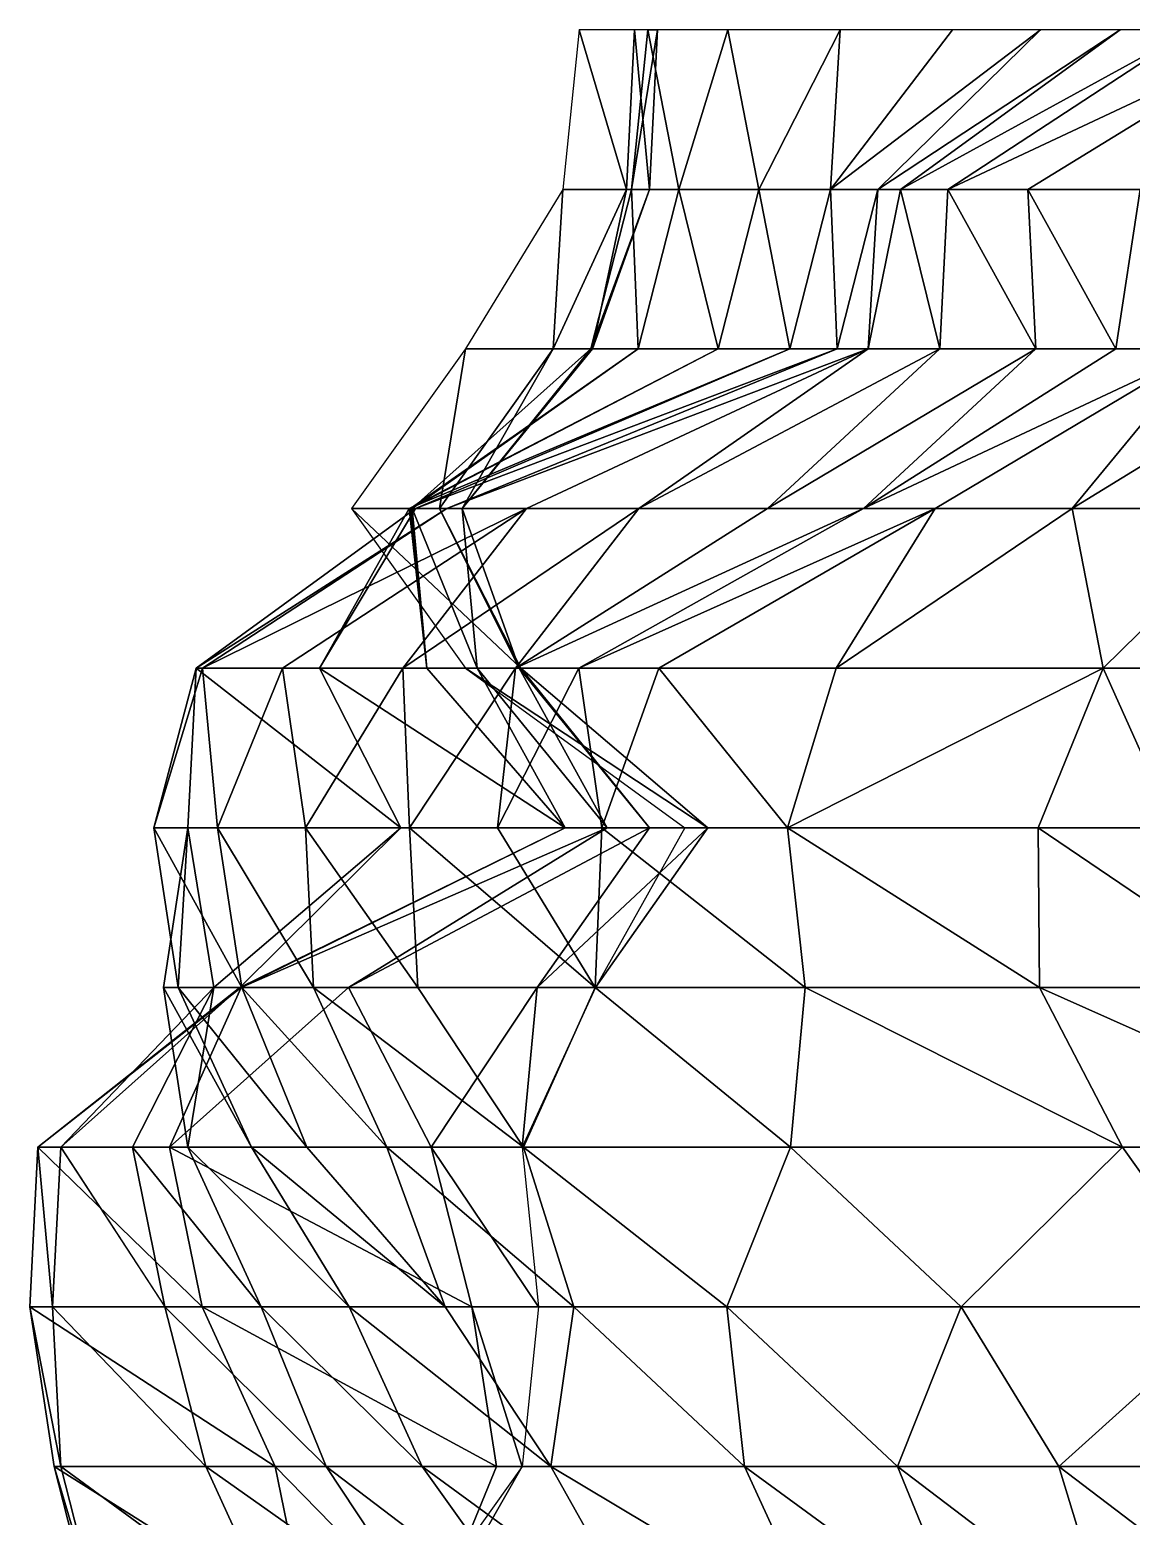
# Model space of a CAD drawing. Header units: metres. Extents: x -137 to 231, y -240 to 234.
# Drawn here: x -136.9 to -95.5, y 178.1 to 234 of the extents above; entities that cross this region are included whole.
import ezdxf

# ---------------------------------------------------------------- set-up
doc = ezdxf.new("R2010")
doc.units = ezdxf.units.M

msp = doc.modelspace()

# ---------------------------------------------------------------- linework, layer by layer
for points in [[(-116.29117, 234, -113.328766), (-116.90248, 228, -113.6817), (-114.513794, 228, -119.2308), (-114.513695, 228.0001, -119.2307)], [(-116.29117, 234, -113.328766), (-114.513794, 228, -119.2308), (-114.20813, 234, -119.05432), (-114.20803, 234.0001, -119.05422)], [(-114.20813, 234, -119.05432), (-114.513794, 228, -119.2308), (-113.65338, 228, -125.66225), (-113.65328, 228.0001, -125.66215)], [(-113.34773, 234, -125.48577), (-114.32126, 228, -132.97604), (-113.709946, 234, -132.62311), (-113.70985, 234.0001, -132.623)], [(-113.34773, 234, -125.48577), (-113.65338, 228, -125.66225), (-114.32126, 228, -132.97604), (-114.32116, 228.0001, -132.97594)], [(-113.709946, 234, -132.62311), (-114.32126, 228, -132.97604), (-112.543884, 228, -138.87808), (-112.543785, 228.0001, -138.87798)], [(-114.20813, 234, -119.05432), (-113.65338, 228, -125.66225), (-113.34773, 234, -125.48577), (-113.34763, 234.0001, -125.48567)], [(-113.709946, 234, -132.62311), (-112.543884, 228, -138.87808), (-110.709946, 234, -137.81926), (-110.70985, 234.0001, -137.81915)], [(-110.709946, 234, -137.81926), (-112.543884, 228, -138.87808), (-109.543884, 228, -144.07423), (-109.543785, 228.0001, -144.07413)], [(-110.709946, 234, -137.81926), (-109.543884, 228, -144.07423), (-106.48732, 234, -142.30952), (-106.48722, 234.0001, -142.30942)], [(-106.48732, 234, -142.30952), (-109.543884, 228, -144.07423), (-106.84954, 228, -149.44685), (-106.84944, 228.0001, -149.44675)], [(-106.48732, 234, -142.30952), (-106.84954, 228, -149.44685), (-102.2647, 234, -146.7998), (-102.2646, 234.0001, -146.7997)], [(-106.84954, 228, -149.44685), (-105.07217, 228, -155.34889), (-98.959045, 234, -151.81949), (-98.95895, 234.0001, -151.81938)], [(-106.84954, 228, -149.44685), (-98.959045, 234, -151.81949), (-102.2647, 234, -146.7998), (-102.2646, 234.0001, -146.7997)], [(-105.07217, 228, -155.34889), (-104.211754, 228, -161.78033), (-95.959045, 234, -157.01562), (-95.95895, 234.0001, -157.01552)], [(-105.07217, 228, -155.34889), (-95.959045, 234, -157.01562), (-98.959045, 234, -151.81949), (-98.95895, 234.0001, -151.81938)], [(-104.211754, 228, -161.78033), (-102.43439, 228, -167.68237), (-93.2647, 234, -162.38826), (-93.2646, 234.0001, -162.38815)], [(-104.211754, 228, -161.78033), (-93.2647, 234, -162.38826), (-95.959045, 234, -157.01562), (-95.95895, 234.0001, -157.01552)], [(-102.43439, 228, -167.68237), (-99.43439, 228, -172.87852), (-89.65338, 234, -167.23146), (-89.65328, 234.0001, -167.23135)], [(-102.43439, 228, -167.68237), (-89.65338, 234, -167.23146), (-93.2647, 234, -162.38826), (-93.2646, 234.0001, -162.38815)], [(-89.65338, 234, -167.23146), (-99.43439, 228, -172.87852), (-95.211754, 228, -177.3688), (-95.211655, 228.0001, -177.3687)], [(-116.90248, 228, -113.6817), (-120.57036, 222, -115.799355), (-117.264694, 222, -120.81903), (-117.264595, 222.0001, -120.81893)], [(-116.90248, 228, -113.6817), (-117.264694, 222, -120.81903), (-114.513794, 228, -119.2308), (-114.513695, 228.0001, -119.2307)], [(-114.513794, 228, -119.2308), (-117.264694, 222, -120.81903), (-115.792984, 222, -126.89754), (-115.792885, 222.0001, -126.89744)], [(-113.65338, 228, -125.66225), (-115.84954, 222, -133.8584), (-114.32126, 228, -132.97604), (-114.32116, 228.0001, -132.97594)], [(-113.65338, 228, -125.66225), (-115.792984, 222, -126.89754), (-115.84954, 222, -133.8584), (-115.84944, 222.0001, -133.85829)], [(-114.32126, 228, -132.97604), (-115.84954, 222, -133.8584), (-114.07217, 222, -139.76044), (-114.07207, 222.0001, -139.76033)], [(-114.513794, 228, -119.2308), (-115.792984, 222, -126.89754), (-113.65338, 228, -125.66225), (-113.65328, 228.0001, -125.66215)], [(-114.32126, 228, -132.97604), (-114.07217, 222, -139.76044), (-112.543884, 228, -138.87808), (-112.543785, 228.0001, -138.87798)], [(-112.543884, 228, -138.87808), (-114.07217, 222, -139.76044), (-111.07217, 222, -144.95659), (-111.07207, 222.0001, -144.95648)], [(-112.543884, 228, -138.87808), (-111.07217, 222, -144.95659), (-109.543884, 228, -144.07423), (-109.543785, 228.0001, -144.07413)], [(-109.543884, 228, -144.07423), (-111.07217, 222, -144.95659), (-108.37782, 222, -150.32921), (-108.37772, 222.0001, -150.3291)], [(-109.543884, 228, -144.07423), (-108.37782, 222, -150.32921), (-106.84954, 228, -149.44685), (-106.84944, 228.0001, -149.44675)], [(-106.84954, 228, -149.44685), (-108.37782, 222, -150.32921), (-106.60045, 222, -156.23125), (-106.60035, 222.0001, -156.23114)], [(-106.84954, 228, -149.44685), (-106.60045, 222, -156.23125), (-105.07217, 228, -155.34889), (-105.07207, 228.0001, -155.34879)], [(-105.07217, 228, -155.34889), (-106.60045, 222, -156.23125), (-105.43439, 222, -162.48622), (-105.43429, 222.0001, -162.48611)], [(-105.07217, 228, -155.34889), (-105.43439, 222, -162.48622), (-104.211754, 228, -161.78033), (-104.211655, 228.0001, -161.78023)], [(-104.211754, 228, -161.78033), (-105.43439, 222, -162.48622), (-102.740036, 222, -167.85884), (-102.73994, 222.0001, -167.85873)], [(-104.211754, 228, -161.78033), (-102.740036, 222, -167.85884), (-102.43439, 228, -167.68237), (-102.43429, 228.0001, -167.68227)], [(-102.43439, 228, -167.68237), (-102.740036, 222, -167.85884), (-99.12873, 222, -172.70206), (-99.12863, 222.0001, -172.70195)], [(-102.43439, 228, -167.68237), (-99.12873, 222, -172.70206), (-99.43439, 228, -172.87852), (-99.43429, 228.0001, -172.87842)], [(-99.43439, 228, -172.87852), (-96.12873, 222, -177.89821), (-95.211754, 228, -177.3688), (-95.211655, 228.0001, -177.3687)], [(-99.43439, 228, -172.87852), (-99.12873, 222, -172.70206), (-96.12873, 222, -177.89821), (-96.12863, 222.0001, -177.8981)], [(-95.211754, 228, -177.3688), (-96.12873, 222, -177.89821), (-92.823074, 222, -182.9179), (-92.822975, 222.0001, -182.91779)], [(-120.57036, 222, -115.799355), (-124.84954, 216, -118.26994), (-121.543884, 216, -123.28962), (-121.543785, 216.0001, -123.28952)], [(-122.63054, 216, -144.70161), (-122.687096, 216, -151.66246), (-111.07217, 222, -144.95659), (-111.07207, 222.0001, -144.95648)], [(-122.687096, 216, -151.66246), (-122.437996, 216, -158.44685), (-108.37782, 222, -150.32921), (-108.37772, 222.0001, -150.3291)], [(-122.687096, 216, -151.66246), (-108.37782, 222, -150.32921), (-111.07217, 222, -144.95659), (-111.07207, 222.0001, -144.95648)], [(-122.573975, 216, -137.74075), (-122.63054, 216, -144.70161), (-114.07217, 222, -139.76044), (-114.07207, 222.0001, -139.76033)], [(-122.63054, 216, -144.70161), (-111.07217, 222, -144.95659), (-114.07217, 222, -139.76044), (-114.07207, 222.0001, -139.76033)], [(-120.68347, 216, -129.72107), (-122.573975, 216, -137.74075), (-115.84954, 222, -133.8584), (-115.84944, 222.0001, -133.85829)], [(-122.573975, 216, -137.74075), (-114.07217, 222, -139.76044), (-115.84954, 222, -133.8584), (-115.84944, 222.0001, -133.85829)], [(-122.437996, 216, -158.44685), (-121.271935, 216, -164.70183), (-106.60045, 222, -156.23125), (-106.60035, 222.0001, -156.23114)], [(-122.437996, 216, -158.44685), (-106.60045, 222, -156.23125), (-108.37782, 222, -150.32921), (-108.37772, 222.0001, -150.3291)], [(-120.57036, 222, -115.799355), (-121.543884, 216, -123.28962), (-117.264694, 222, -120.81903), (-117.264595, 222.0001, -120.81893)], [(-117.264694, 222, -120.81903), (-121.543884, 216, -123.28962), (-120.68347, 216, -129.72107), (-120.68337, 216.0001, -129.72096)], [(-121.271935, 216, -164.70183), (-118.271935, 216, -169.89798), (-105.43439, 222, -162.48622), (-105.43429, 222.0001, -162.48611)], [(-121.271935, 216, -164.70183), (-105.43439, 222, -162.48622), (-106.60045, 222, -156.23125), (-106.60035, 222.0001, -156.23114)], [(-117.264694, 222, -120.81903), (-120.68347, 216, -129.72107), (-115.792984, 222, -126.89754), (-115.792885, 222.0001, -126.89744)], [(-120.68347, 216, -129.72107), (-115.84954, 222, -133.8584), (-115.792984, 222, -126.89754), (-115.792885, 222.0001, -126.89744)], [(-105.43439, 222, -162.48622), (-118.271935, 216, -169.89798), (-114.04932, 216, -174.38824), (-114.04922, 216.0001, -174.38814)], [(-105.43439, 222, -162.48622), (-114.04932, 216, -174.38824), (-102.740036, 222, -167.85884), (-102.73994, 222.0001, -167.85873)], [(-102.740036, 222, -167.85884), (-114.04932, 216, -174.38824), (-109.21538, 216, -178.52557), (-109.21528, 216.0001, -178.52547)], [(-102.740036, 222, -167.85884), (-109.21538, 216, -178.52557), (-99.12873, 222, -172.70206), (-99.12863, 222.0001, -172.70195)], [(-99.12873, 222, -172.70206), (-109.21538, 216, -178.52557), (-105.604065, 216, -183.3688), (-105.603966, 216.0001, -183.3687)], [(-99.12873, 222, -172.70206), (-105.604065, 216, -183.3688), (-96.12873, 222, -177.89821), (-96.12863, 222.0001, -177.8981)], [(-105.604065, 216, -183.3688), (-102.90972, 216, -188.74142), (-92.823074, 222, -182.9179), (-92.822975, 222.0001, -182.91779)], [(-105.604065, 216, -183.3688), (-92.823074, 222, -182.9179), (-96.12873, 222, -177.89821), (-96.12863, 222.0001, -177.8981)], [(-92.823074, 222, -182.9179), (-102.90972, 216, -188.74142), (-97.77013, 216, -192.70227), (-97.77003, 216.0001, -192.70216)], [(-92.823074, 222, -182.9179), (-97.77013, 216, -192.70227), (-87.989136, 222, -187.05522), (-87.98904, 222.0001, -187.05511)], [(-87.989136, 222, -187.05522), (-97.77013, 216, -192.70227), (-90.490944, 216, -195.42784), (-90.490845, 216.0001, -195.42773)], [(-126.04932, 210, -153.60364), (-130.6907, 210, -163.21156), (-122.437996, 216, -158.44685), (-122.4379, 216.0001, -158.44675)], [(-130.6907, 210, -163.21156), (-130.44162, 210, -169.99594), (-121.271935, 216, -164.70183), (-121.271835, 216.0001, -164.70172)], [(-130.6907, 210, -163.21156), (-121.271935, 216, -164.70183), (-122.437996, 216, -158.44685), (-122.4379, 216.0001, -158.44675)], [(-130.44162, 210, -169.99594), (-127.44162, 210, -175.19211), (-118.271935, 216, -169.89798), (-118.271835, 216.0001, -169.89787)], [(-130.44162, 210, -169.99594), (-118.271935, 216, -169.89798), (-121.271935, 216, -164.70183), (-121.271835, 216.0001, -164.70172)], [(-118.271935, 216, -169.89798), (-127.44162, 210, -175.19211), (-122.91334, 210, -179.5059), (-122.91324, 210.0001, -179.5058)], [(-122.019226, 210, -144.34866), (-126.04932, 210, -153.60364), (-122.687096, 216, -151.66246), (-122.687, 216.0001, -151.66235)], [(-126.04932, 210, -153.60364), (-122.437996, 216, -158.44685), (-122.687096, 216, -151.66246), (-122.687, 216.0001, -151.66235)], [(-124.84954, 216, -118.26994), (-118.48732, 210, -121.52492), (-121.543884, 216, -123.28962), (-121.543785, 216.0001, -123.28952)], [(-124.84954, 216, -118.26994), (-120.57036, 210, -115.799355), (-118.48732, 210, -121.52492), (-118.48722, 210.0001, -121.52482)], [(-118.271935, 216, -169.89798), (-122.91334, 210, -179.5059), (-114.04932, 216, -174.38824), (-114.04922, 216.0001, -174.38814)], [(-114.04932, 216, -174.38824), (-122.91334, 210, -179.5059), (-118.69071, 210, -183.99617), (-118.69061, 210.0001, -183.99606)], [(-122.019226, 210, -144.34866), (-122.687096, 216, -151.66246), (-122.63054, 216, -144.70161), (-122.63044, 216.0001, -144.7015)], [(-122.573975, 216, -137.74075), (-122.019226, 210, -144.34866), (-122.63054, 216, -144.70161), (-122.63044, 216.0001, -144.7015)], [(-120.68347, 216, -129.72107), (-120.12872, 210, -136.329), (-122.573975, 216, -137.74075), (-122.573875, 216.0001, -137.74065)], [(-122.573975, 216, -137.74075), (-120.12872, 210, -136.329), (-122.019226, 210, -144.34866), (-122.01913, 210.0001, -144.34856)], [(-121.543884, 216, -123.28962), (-118.543884, 210, -128.48578), (-120.68347, 216, -129.72107), (-120.68337, 216.0001, -129.72096)], [(-121.543884, 216, -123.28962), (-118.48732, 210, -121.52492), (-118.543884, 210, -128.48578), (-118.543785, 210.0001, -128.48567)], [(-120.68347, 216, -129.72107), (-118.543884, 210, -128.48578), (-120.12872, 210, -136.329), (-120.128624, 210.0001, -136.32889)], [(-114.04932, 216, -174.38824), (-118.69071, 210, -183.99617), (-109.21538, 216, -178.52557), (-109.21528, 216.0001, -178.52547)], [(-118.69071, 210, -183.99617), (-116.302025, 210, -189.54526), (-105.604065, 216, -183.3688), (-105.603966, 216.0001, -183.3687)], [(-118.69071, 210, -183.99617), (-105.604065, 216, -183.3688), (-109.21538, 216, -178.52557), (-109.21528, 216.0001, -178.52547)], [(-116.302025, 210, -189.54526), (-113.302025, 210, -194.74142), (-102.90972, 216, -188.74142), (-102.90962, 216.0001, -188.74132)], [(-116.302025, 210, -189.54526), (-102.90972, 216, -188.74142), (-105.604065, 216, -183.3688), (-105.603966, 216.0001, -183.3687)], [(-102.90972, 216, -188.74142), (-113.302025, 210, -194.74142), (-106.634155, 210, -197.81993), (-106.634056, 210.0001, -197.81982)], [(-102.90972, 216, -188.74142), (-106.634155, 210, -197.81993), (-97.77013, 216, -192.70227), (-97.77003, 216.0001, -192.70216)], [(-97.77013, 216, -192.70227), (-106.634155, 210, -197.81993), (-96.604065, 210, -198.95724), (-96.603966, 210.0001, -198.95714)], [(-97.77013, 216, -192.70227), (-96.604065, 210, -198.95724), (-90.490944, 216, -195.42784), (-90.490845, 216.0001, -195.42773)], [(-90.490944, 216, -195.42784), (-96.604065, 210, -198.95724), (-93.29841, 210, -203.97693), (-93.29831, 210.0001, -203.97682)], [(-130.6907, 210, -163.21156), (-132.27556, 204, -171.05478), (-130.44162, 210, -169.99594), (-130.44151, 210.0001, -169.99583)], [(-130.6907, 210, -163.21156), (-130.99637, 204, -163.38803), (-132.27556, 204, -171.05478), (-132.27545, 204.0001, -171.05467)], [(-130.44162, 210, -169.99594), (-132.27556, 204, -171.05478), (-129.88687, 204, -176.60387), (-129.88676, 204.0001, -176.60376)], [(-122.99275, 204, -151.83893), (-130.99637, 204, -163.38803), (-130.6907, 210, -163.21156), (-130.6906, 210.0001, -163.21146)], [(-122.99275, 204, -151.83893), (-130.6907, 210, -163.21156), (-126.04932, 210, -153.60364), (-126.04922, 210.0001, -153.60353)], [(-130.44162, 210, -169.99594), (-129.88687, 204, -176.60387), (-127.44162, 210, -175.19211), (-127.44152, 210.0001, -175.192)], [(-127.44162, 210, -175.19211), (-129.88687, 204, -176.60387), (-126.58121, 204, -181.62355), (-126.58111, 204.0001, -181.62344)], [(-127.44162, 210, -175.19211), (-126.58121, 204, -181.62355), (-122.91334, 210, -179.5059), (-122.91324, 210.0001, -179.5058)], [(-122.91334, 210, -179.5059), (-126.58121, 204, -181.62355), (-122.664246, 204, -186.29028), (-122.66415, 204.0001, -186.29018)], [(-116.823074, 204, -141.34866), (-122.99275, 204, -151.83893), (-126.04932, 210, -153.60364), (-126.04922, 210.0001, -153.60353)], [(-116.823074, 204, -141.34866), (-126.04932, 210, -153.60364), (-122.019226, 210, -144.34866), (-122.01913, 210.0001, -144.34856)], [(-122.91334, 210, -179.5059), (-122.664246, 204, -186.29028), (-118.69071, 210, -183.99617), (-118.69061, 210.0001, -183.99606)], [(-118.69071, 210, -183.99617), (-122.664246, 204, -186.29028), (-119.35859, 204, -191.30997), (-119.35849, 204.0001, -191.30986)], [(-116.823074, 204, -141.34866), (-122.019226, 210, -144.34866), (-120.12872, 210, -136.329), (-120.128624, 210.0001, -136.32889)], [(-111.45723, 204, -117.466095), (-118.48732, 210, -121.52492), (-120.57036, 210, -115.799355), (-120.57026, 210.0001, -115.799255)], [(-111.45723, 204, -117.466095), (-120.57036, 210, -115.799355), (-112.31764, 204, -111.034645), (-112.31754, 204.0001, -111.034546)], [(-118.543884, 210, -128.48578), (-115.23823, 204, -133.50546), (-120.12872, 210, -136.329), (-120.128624, 210.0001, -136.32889)], [(-116.823074, 204, -141.34866), (-120.12872, 210, -136.329), (-115.23823, 204, -133.50546), (-115.23813, 204.0001, -133.50536)], [(-118.69071, 210, -183.99617), (-119.35859, 204, -191.30997), (-116.302025, 210, -189.54526), (-116.301926, 210.0001, -189.54515)], [(-116.302025, 210, -189.54526), (-119.35859, 204, -191.30997), (-115.44162, 204, -195.97672), (-115.44152, 204.0001, -195.97661)], [(-113.65338, 204, -125.66225), (-118.543884, 210, -128.48578), (-118.48732, 210, -121.52492), (-118.48722, 210.0001, -121.52482)], [(-118.543884, 210, -128.48578), (-113.65338, 204, -125.66225), (-115.23823, 204, -133.50546), (-115.23813, 204.0001, -133.50536)], [(-113.65338, 204, -125.66225), (-118.48732, 210, -121.52492), (-111.45723, 204, -117.466095), (-111.45713, 204.0001, -117.465996)], [(-116.302025, 210, -189.54526), (-115.44162, 204, -195.97672), (-113.302025, 210, -194.74142), (-113.301926, 210.0001, -194.74132)], [(-113.302025, 210, -194.74142), (-115.44162, 204, -195.97672), (-108.468094, 204, -198.87875), (-108.467995, 204.0001, -198.87865)], [(-113.302025, 210, -194.74142), (-108.468094, 204, -198.87875), (-106.634155, 210, -197.81993), (-106.634056, 210.0001, -197.81982)], [(-108.468094, 204, -198.87875), (-99.04932, 204, -200.36902), (-96.604065, 210, -198.95724), (-96.603966, 210.0001, -198.95714)], [(-108.468094, 204, -198.87875), (-96.604065, 210, -198.95724), (-106.634155, 210, -197.81993), (-106.634056, 210.0001, -197.81982)], [(-96.604065, 210, -198.95724), (-99.04932, 204, -200.36902), (-93.90972, 204, -204.32988), (-93.90962, 204.0001, -204.32977)], [(-96.604065, 210, -198.95724), (-93.90972, 204, -204.32988), (-93.29841, 210, -203.97693), (-93.29831, 210.0001, -203.97682)], [(-130.99637, 204, -163.38803), (-131.35858, 198, -170.52536), (-132.27556, 204, -171.05478), (-132.27545, 204.0001, -171.05467)], [(-132.27556, 204, -171.05478), (-128.9699, 198, -176.07446), (-129.88687, 204, -176.60387), (-129.88676, 204.0001, -176.60376)], [(-132.27556, 204, -171.05478), (-131.35858, 198, -170.52536), (-128.9699, 198, -176.07446), (-128.96979, 198.0001, -176.07436)], [(-130.02284, 198, -155.89777), (-131.91333, 198, -163.91745), (-130.99637, 204, -163.38803), (-130.99626, 204.0001, -163.38792)], [(-130.99637, 204, -163.38803), (-131.91333, 198, -163.91745), (-131.35858, 198, -170.52536), (-131.35847, 198.0001, -170.52525)], [(-130.02284, 198, -155.89777), (-130.99637, 204, -163.38803), (-122.99275, 204, -151.83893), (-122.99265, 204.0001, -151.83882)], [(-129.04932, 198, -148.40749), (-130.02284, 198, -155.89777), (-122.99275, 204, -151.83893), (-122.99265, 204.0001, -151.83882)], [(-129.88687, 204, -176.60387), (-126.27556, 198, -181.44708), (-126.58121, 204, -181.62355), (-126.58111, 204.0001, -181.62344)], [(-129.88687, 204, -176.60387), (-128.9699, 198, -176.07446), (-126.27556, 198, -181.44708), (-126.27546, 198.0001, -181.44698)], [(-128.99275, 198, -141.44662), (-129.04932, 198, -148.40749), (-116.823074, 204, -141.34866), (-116.822975, 204.0001, -141.34856)], [(-129.04932, 198, -148.40749), (-122.99275, 204, -151.83893), (-116.823074, 204, -141.34866), (-116.822975, 204.0001, -141.34856)], [(-124.96266, 198, -132.19165), (-128.99275, 198, -141.44662), (-115.23823, 204, -133.50546), (-115.23813, 204.0001, -133.50536)], [(-128.99275, 198, -141.44662), (-116.823074, 204, -141.34866), (-115.23823, 204, -133.50546), (-115.23813, 204.0001, -133.50536)], [(-126.58121, 204, -181.62355), (-122.35858, 198, -186.11382), (-122.664246, 204, -186.29028), (-122.66415, 204.0001, -186.29018)], [(-126.58121, 204, -181.62355), (-126.27556, 198, -181.44708), (-122.35858, 198, -186.11382), (-122.35848, 198.0001, -186.11371)], [(-117.87601, 198, -121.171974), (-124.96266, 198, -132.19165), (-113.65338, 204, -125.66225), (-113.65328, 204.0001, -125.66215)], [(-124.96266, 198, -132.19165), (-115.23823, 204, -133.50546), (-113.65338, 204, -125.66225), (-113.65328, 204.0001, -125.66215)], [(-122.664246, 204, -186.29028), (-115.69071, 198, -189.19232), (-119.35859, 204, -191.30997), (-119.35849, 204.0001, -191.30986)], [(-122.664246, 204, -186.29028), (-122.35858, 198, -186.11382), (-115.69071, 198, -189.19232), (-115.69061, 198.0001, -189.19221)], [(-115.44162, 204, -195.97672), (-119.35859, 204, -191.30997), (-115.69071, 198, -189.19232), (-115.69061, 198.0001, -189.19221)], [(-115.679855, 198, -112.97582), (-117.87601, 198, -121.171974), (-111.45723, 204, -117.466095), (-111.45713, 204.0001, -117.465996)], [(-117.87601, 198, -121.171974), (-113.65338, 204, -125.66225), (-111.45723, 204, -117.466095), (-111.45713, 204.0001, -117.465996)], [(-115.44162, 204, -195.97672), (-115.69071, 198, -189.19232), (-107.80022, 198, -191.56494), (-107.80012, 198.0001, -191.56483)], [(-115.679855, 198, -112.97582), (-111.45723, 204, -117.466095), (-112.31764, 204, -111.034645), (-112.31754, 204.0001, -111.034546)], [(-108.468094, 204, -198.87875), (-115.44162, 204, -195.97672), (-107.80022, 198, -191.56494), (-107.80012, 198.0001, -191.56483)], [(-108.468094, 204, -198.87875), (-107.80022, 198, -191.56494), (-98.99275, 198, -193.40816), (-98.99265, 198.0001, -193.40805)], [(-99.04932, 204, -200.36902), (-108.468094, 204, -198.87875), (-98.99275, 198, -193.40816), (-98.99265, 198.0001, -193.40805)], [(-99.04932, 204, -200.36902), (-98.99275, 198, -193.40816), (-90.18529, 198, -195.25137), (-90.18519, 198.0001, -195.25127)], [(-93.90972, 204, -204.32988), (-99.04932, 204, -200.36902), (-90.18529, 198, -195.25137), (-90.18519, 198.0001, -195.25127)], [(-131.68709, 192, -136.074), (-136.63416, 192, -145.8584), (-128.99275, 198, -141.44662), (-128.99265, 198.0001, -141.44652)], [(-136.63416, 192, -145.8584), (-135.77374, 192, -152.28984), (-129.04932, 198, -148.40749), (-129.04921, 198.0001, -148.40738)], [(-136.63416, 192, -145.8584), (-129.04932, 198, -148.40749), (-128.99275, 198, -141.44662), (-128.99265, 198.0001, -141.44652)], [(-135.77374, 192, -152.28984), (-133.0794, 192, -157.66246), (-130.02284, 198, -155.89777), (-130.02274, 198.0001, -155.89766)], [(-135.77374, 192, -152.28984), (-130.02284, 198, -155.89777), (-129.04932, 198, -148.40749), (-129.04921, 198.0001, -148.40738)], [(-130.02284, 198, -155.89777), (-133.0794, 192, -157.66246), (-130.99637, 192, -163.38803), (-130.99626, 192.0001, -163.38792)], [(-130.02284, 198, -155.89777), (-130.99637, 192, -163.38803), (-131.91333, 198, -163.91745), (-131.91322, 198.0001, -163.91734)], [(-131.91333, 198, -163.91745), (-128.60768, 192, -168.93713), (-131.35858, 198, -170.52536), (-131.35847, 198.0001, -170.52525)], [(-131.91333, 198, -163.91745), (-130.99637, 192, -163.38803), (-128.60768, 192, -168.93713), (-128.60757, 192.0001, -168.93703)], [(-121.84954, 192, -123.466095), (-131.68709, 192, -136.074), (-124.96266, 198, -132.19165), (-124.96256, 198.0001, -132.19154)], [(-131.68709, 192, -136.074), (-128.99275, 198, -141.44662), (-124.96266, 198, -132.19165), (-124.96256, 198.0001, -132.19154)], [(-131.35858, 198, -170.52536), (-126.52465, 192, -174.66269), (-128.9699, 198, -176.07446), (-128.96979, 198.0001, -176.07436)], [(-131.35858, 198, -170.52536), (-128.60768, 192, -168.93713), (-126.52465, 192, -174.66269), (-126.52455, 192.0001, -174.66258)], [(-128.9699, 198, -176.07446), (-123.52465, 192, -179.85884), (-126.27556, 198, -181.44708), (-126.27546, 198.0001, -181.44698)], [(-128.9699, 198, -176.07446), (-126.52465, 192, -174.66269), (-123.52465, 192, -179.85884), (-123.52455, 192.0001, -179.85873)], [(-126.27556, 198, -181.44708), (-118.385056, 192, -183.8197), (-122.35858, 198, -186.11382), (-122.35848, 198.0001, -186.11371)], [(-126.27556, 198, -181.44708), (-123.52465, 192, -179.85884), (-118.385056, 192, -183.8197), (-118.38496, 192.0001, -183.8196)], [(-121.84954, 192, -123.466095), (-124.96266, 198, -132.19165), (-117.87601, 198, -121.171974), (-117.87591, 198.0001, -121.171875)], [(-115.69071, 198, -189.19232), (-122.35858, 198, -186.11382), (-118.385056, 192, -183.8197), (-118.38496, 192.0001, -183.8196)], [(-118.43076, 192, -114.56406), (-121.84954, 192, -123.466095), (-117.87601, 198, -121.171974), (-117.87591, 198.0001, -121.171875)], [(-118.43076, 192, -114.56406), (-117.87601, 198, -121.171974), (-115.679855, 198, -112.97582), (-115.679756, 198.0001, -112.97572)], [(-115.69071, 198, -189.19232), (-118.385056, 192, -183.8197), (-108.35497, 192, -184.95703), (-108.35487, 192.0001, -184.95692)], [(-107.80022, 198, -191.56494), (-115.69071, 198, -189.19232), (-108.35497, 192, -184.95703), (-108.35487, 192.0001, -184.95692)], [(-107.80022, 198, -191.56494), (-108.35497, 192, -184.95703), (-95.87963, 192, -184.68259), (-95.87953, 192.0001, -184.68248)], [(-98.99275, 198, -193.40816), (-107.80022, 198, -191.56494), (-95.87963, 192, -184.68259), (-95.87953, 192.0001, -184.68248)], [(-98.99275, 198, -193.40816), (-95.87963, 192, -184.68259), (-85.543884, 192, -185.64346), (-85.543785, 192.0001, -185.64336)], [(-90.18529, 198, -195.25137), (-98.99275, 198, -193.40816), (-85.543884, 192, -185.64346), (-85.543785, 192.0001, -185.64336)], [(-130.46446, 186, -135.36813), (-136.9398, 186, -146.03487), (-136.63416, 192, -145.8584), (-136.63405, 192.0001, -145.85829)], [(-136.63416, 192, -145.8584), (-136.9398, 186, -146.03487), (-136.0794, 186, -152.46631), (-136.0793, 186.0001, -152.4662)], [(-130.46446, 186, -135.36813), (-136.63416, 192, -145.8584), (-131.68709, 192, -136.074), (-131.68698, 192.0001, -136.0739)], [(-136.63416, 192, -145.8584), (-136.0794, 186, -152.46631), (-135.77374, 192, -152.28984), (-135.77364, 192.0001, -152.28973)], [(-135.77374, 192, -152.28984), (-136.0794, 186, -152.46631), (-131.85678, 186, -156.95659), (-131.85667, 186.0001, -156.95648)], [(-135.77374, 192, -152.28984), (-131.85678, 186, -156.95659), (-133.0794, 192, -157.66246), (-133.0793, 192.0001, -157.66235)], [(-133.0794, 192, -157.66246), (-128.24547, 186, -161.7998), (-130.99637, 192, -163.38803), (-130.99626, 192.0001, -163.38792)], [(-133.0794, 192, -157.66246), (-131.85678, 186, -156.95659), (-128.24547, 186, -161.7998), (-128.24536, 186.0001, -161.7997)], [(-120.32126, 186, -122.58374), (-130.46446, 186, -135.36813), (-131.68709, 192, -136.074), (-131.68698, 192.0001, -136.0739)], [(-120.32126, 186, -122.58374), (-131.68709, 192, -136.074), (-121.84954, 192, -123.466095), (-121.84944, 192.0001, -123.465996)], [(-130.99637, 192, -163.38803), (-124.939804, 186, -166.81949), (-128.60768, 192, -168.93713), (-128.60757, 192.0001, -168.93703)], [(-130.99637, 192, -163.38803), (-128.24547, 186, -161.7998), (-124.939804, 186, -166.81949), (-124.939705, 186.0001, -166.81938)], [(-121.32849, 186, -171.66269), (-126.52465, 192, -174.66269), (-128.60768, 192, -168.93713), (-128.60757, 192.0001, -168.93703)], [(-121.32849, 186, -171.66269), (-128.60768, 192, -168.93713), (-124.939804, 186, -166.81949), (-124.939705, 186.0001, -166.81938)], [(-123.52465, 192, -179.85884), (-126.52465, 192, -174.66269), (-121.32849, 186, -171.66269), (-121.32839, 186.0001, -171.66258)], [(-123.52465, 192, -179.85884), (-121.32849, 186, -171.66269), (-116.49456, 186, -175.80002), (-116.49446, 186.0001, -175.79991)], [(-118.385056, 192, -183.8197), (-123.52465, 192, -179.85884), (-116.49456, 186, -175.80002), (-116.49446, 186.0001, -175.79991)], [(-117.81945, 186, -114.21112), (-120.32126, 186, -122.58374), (-121.84954, 192, -123.466095), (-121.84944, 192.0001, -123.465996)], [(-117.81945, 186, -114.21112), (-121.84954, 192, -123.466095), (-118.43076, 192, -114.56406), (-118.430664, 192.0001, -114.56396)], [(-118.385056, 192, -183.8197), (-116.49456, 186, -175.80002), (-110.74365, 186, -179.40793), (-110.74355, 186.0001, -179.40782)], [(-108.35497, 192, -184.95703), (-118.385056, 192, -183.8197), (-110.74365, 186, -179.40793), (-110.74355, 186.0001, -179.40782)], [(-108.35497, 192, -184.95703), (-110.74365, 186, -179.40793), (-101.93619, 186, -181.25114), (-101.93609, 186.0001, -181.25104)], [(-101.93619, 186, -181.25114), (-95.87963, 192, -184.68259), (-108.35497, 192, -184.95703), (-108.35487, 192.0001, -184.95692)], [(-101.93619, 186, -181.25114), (-91.60045, 186, -182.212), (-95.87963, 192, -184.68259), (-95.87953, 192.0001, -184.68248)], [(-91.60045, 186, -182.212), (-85.543884, 192, -185.64346), (-95.87963, 192, -184.68259), (-95.87953, 192.0001, -184.68248)], [(-127.71356, 180, -133.77989), (-136.02284, 180, -145.50546), (-136.9398, 186, -146.03487), (-136.9397, 186.0001, -146.03476)], [(-127.71356, 180, -133.77989), (-136.9398, 186, -146.03487), (-130.46446, 186, -135.36813), (-130.46436, 186.0001, -135.36803)], [(-136.9398, 186, -146.03487), (-135.77374, 180, -152.28984), (-136.0794, 186, -152.46631), (-136.0793, 186.0001, -152.4662)], [(-136.9398, 186, -146.03487), (-136.02284, 180, -145.50546), (-135.77374, 180, -152.28984), (-135.77364, 180.0001, -152.28973)], [(-136.0794, 186, -152.46631), (-130.32849, 180, -156.07423), (-131.85678, 186, -156.95659), (-131.85667, 186.0001, -156.95648)], [(-136.0794, 186, -152.46631), (-135.77374, 180, -152.28984), (-130.32849, 180, -156.07423), (-130.32838, 180.0001, -156.07413)], [(-131.85678, 186, -156.95659), (-125.80022, 180, -160.38803), (-128.24547, 186, -161.7998), (-128.24536, 186.0001, -161.7997)], [(-131.85678, 186, -156.95659), (-130.32849, 180, -156.07423), (-125.80022, 180, -160.38803), (-125.80012, 180.0001, -160.38792)], [(-119.40429, 180, -122.05433), (-127.71356, 180, -133.77989), (-130.46446, 186, -135.36813), (-130.46436, 186.0001, -135.36803)], [(-119.40429, 180, -122.05433), (-130.46446, 186, -135.36813), (-120.32126, 186, -122.58374), (-120.32116, 186.0001, -122.58364)], [(-128.24547, 186, -161.7998), (-122.1889, 180, -165.23125), (-124.939804, 186, -166.81949), (-124.939705, 186.0001, -166.81938)], [(-128.24547, 186, -161.7998), (-125.80022, 180, -160.38803), (-122.1889, 180, -165.23125), (-122.188805, 180.0001, -165.23114)], [(-124.939804, 186, -166.81949), (-117.354965, 180, -169.36858), (-121.32849, 186, -171.66269), (-121.32839, 186.0001, -171.66258)], [(-124.939804, 186, -166.81949), (-122.1889, 180, -165.23125), (-117.354965, 180, -169.36858), (-117.354866, 180.0001, -169.36847)], [(-116.49456, 186, -175.80002), (-121.32849, 186, -171.66269), (-117.354965, 180, -169.36858), (-117.354866, 180.0001, -169.36847)], [(-118.43076, 180, -114.56406), (-119.40429, 180, -122.05433), (-120.32126, 186, -122.58374), (-120.32116, 186.0001, -122.58364)], [(-118.43076, 180, -114.56406), (-120.32126, 186, -122.58374), (-117.81945, 186, -114.21112), (-117.81935, 186.0001, -114.21102)], [(-116.49456, 186, -175.80002), (-117.354965, 180, -169.36858), (-110.07578, 180, -172.09413), (-110.07568, 180.0001, -172.09402)], [(-110.74365, 186, -179.40793), (-116.49456, 186, -175.80002), (-110.07578, 180, -172.09413), (-110.07568, 180.0001, -172.09402)], [(-110.74365, 186, -179.40793), (-110.07578, 180, -172.09413), (-104.324875, 180, -175.70206), (-104.324776, 180.0001, -175.70195)], [(-101.93619, 186, -181.25114), (-110.74365, 186, -179.40793), (-104.324875, 180, -175.70206), (-104.324776, 180.0001, -175.70195)], [(-101.93619, 186, -181.25114), (-104.324875, 180, -175.70206), (-98.26832, 180, -179.1335), (-98.26822, 180.0001, -179.13339)], [(-98.26832, 180, -179.1335), (-91.60045, 186, -182.212), (-101.93619, 186, -181.25114), (-101.93609, 186.0001, -181.25104)], [(-98.26832, 180, -179.1335), (-90.989136, 180, -181.85907), (-91.60045, 186, -182.212), (-91.60035, 186.0001, -182.2119)], [(-126.49094, 174, -133.074), (-134.49457, 174, -144.62311), (-136.02284, 180, -145.50546), (-136.02274, 180.0001, -145.50536)], [(-126.49094, 174, -133.074), (-136.02284, 180, -145.50546), (-127.71356, 180, -133.77989), (-127.71346, 180.0001, -133.77979)], [(-136.02284, 180, -145.50546), (-134.24547, 174, -151.40749), (-135.77374, 180, -152.28984), (-135.77364, 180.0001, -152.28973)], [(-136.02284, 180, -145.50546), (-134.49457, 174, -144.62311), (-134.24547, 174, -151.40749), (-134.24536, 174.0001, -151.40738)], [(-135.77374, 180, -152.28984), (-127.57759, 174, -154.486), (-130.32849, 180, -156.07423), (-130.32838, 180.0001, -156.07413)], [(-135.77374, 180, -152.28984), (-134.24547, 174, -151.40749), (-127.57759, 174, -154.486), (-127.57749, 174.0001, -154.48589)], [(-130.32849, 180, -156.07423), (-121.82668, 174, -158.09392), (-125.80022, 180, -160.38803), (-125.80012, 180.0001, -160.38792)], [(-130.32849, 180, -156.07423), (-127.57759, 174, -154.486), (-121.82668, 174, -158.09392), (-121.826584, 174.0001, -158.09381)], [(-121.84954, 174, -123.466095), (-126.49094, 174, -133.074), (-127.71356, 180, -133.77989), (-127.71346, 180.0001, -133.77979)], [(-121.84954, 174, -123.466095), (-127.71356, 180, -133.77989), (-119.40429, 180, -122.05433), (-119.40419, 180.0001, -122.05423)], [(-125.80022, 180, -160.38803), (-117.90972, 174, -162.76065), (-122.1889, 180, -165.23125), (-122.188805, 180.0001, -165.23114)], [(-125.80022, 180, -160.38803), (-121.82668, 174, -158.09392), (-117.90972, 174, -162.76065), (-117.90962, 174.0001, -162.76054)], [(-118.43076, 180, -114.56406), (-122.709946, 174, -117.034645), (-121.84954, 174, -123.466095), (-121.84944, 174.0001, -123.465996)], [(-122.1889, 180, -165.23125), (-113.99275, 174, -167.4274), (-117.354965, 180, -169.36858), (-117.354866, 180.0001, -169.36847)], [(-122.1889, 180, -165.23125), (-117.90972, 174, -162.76065), (-113.99275, 174, -167.4274), (-113.99265, 174.0001, -167.42729)], [(-118.43076, 180, -114.56406), (-121.84954, 174, -123.466095), (-119.40429, 180, -122.05433), (-119.40419, 180.0001, -122.05423)], [(-117.354965, 180, -169.36858), (-107.324875, 174, -170.5059), (-110.07578, 180, -172.09413), (-110.07568, 180.0001, -172.09402)], [(-117.354965, 180, -169.36858), (-113.99275, 174, -167.4274), (-107.324875, 174, -170.5059), (-107.324776, 174.0001, -170.5058)], [(-110.07578, 180, -172.09413), (-101.87963, 174, -174.29028), (-104.324875, 180, -175.70206), (-104.324776, 180.0001, -175.70195)], [(-110.07578, 180, -172.09413), (-107.324875, 174, -170.5059), (-101.87963, 174, -174.29028), (-101.87953, 174.0001, -174.29018)], [(-104.324875, 180, -175.70206), (-96.43439, 174, -178.07468), (-98.26832, 180, -179.1335), (-98.26822, 180.0001, -179.13339)], [(-104.324875, 180, -175.70206), (-101.87963, 174, -174.29028), (-96.43439, 174, -178.07468), (-96.43429, 174.0001, -178.07457)], [(-98.26832, 180, -179.1335), (-90.37782, 174, -181.50613), (-90.989136, 180, -181.85907), (-90.98904, 180.0001, -181.85896)], [(-98.26832, 180, -179.1335), (-96.43439, 174, -178.07468), (-90.37782, 174, -181.50613), (-90.37772, 174.0001, -181.50603)]]:
    msp.add_3dface(points)

doc.saveas('drawing.dxf')
